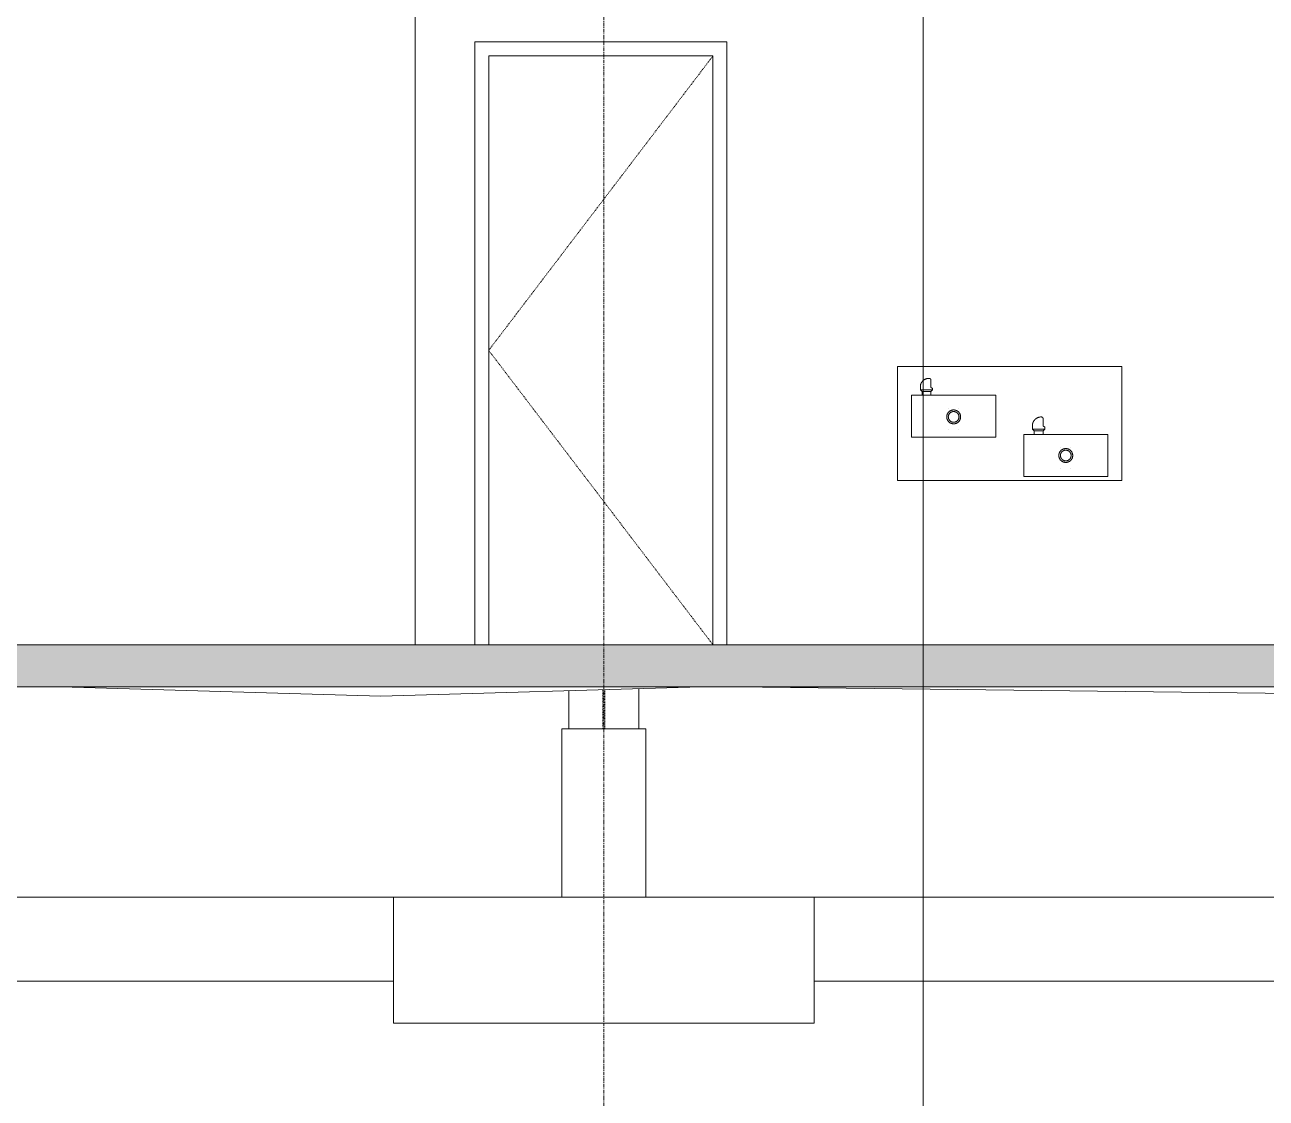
# Model space of a CAD drawing. Header units: inches. Extents: x 21386 to 98862, y -290 to 853.
# Drawn here: x 33176.2 to 33353.4, y -64.7 to 88.4 of the extents above; entities that cross this region are included whole.
import ezdxf

# ---------------------------------------------------------------- set-up
doc = ezdxf.new("R2010")
doc.units = ezdxf.units.IN
doc.header["$MEASUREMENT"] = 0
for name, pattern in [('Dash 1_16_', [0.12499999999999999, 0.06249999999999999, -0.06249999999999999]), ('Grid Line 1_2_', [0.8749999999999999, 0.4999999999999999, -0.125, 0.125, -0.125]), ('Hidden 1_8_', [0.1875, 0.125, -0.06249999999999999])]:
    doc.linetypes.add(name, pattern=pattern)
for name, color, linetype, lineweight in [('A-DOOR', 31, 'Continuous', 13), ('A-DOOR-FRAM', 31, 'Continuous', 9), ('A-FLOR', 192, 'Continuous', 13), ('A-FLOR-LEVL', 51, 'Continuous', 9), ('A-FLOR-PATT', 8, 'Continuous', 25), ('G-ANNO-SYMB', 111, 'Continuous', 9), ('I-WALL', 2, 'Continuous', 13), ('P-SANR-FIXT', 6, 'Continuous', 13), ('S-COLS', 52, 'Continuous', 13), ('S-FNDN', 32, 'Continuous', 13), ('S-GRID', 1, 'Continuous', 9)]:
    doc.layers.add(name, color=color, linetype=linetype, lineweight=lineweight)

# ---------------------------------------------------------------- blocks, each defined once
blk = doc.blocks.new('Drinking_Fountain-Haws_Corporation-Wall_Mounted_1119 - 1119-409795-Building Section - North_South looking East _ Fitness Center')
at = {"layer": 'P-SANR-FIXT', "color": 8, "lineweight": 9}
for p, q in [((22616.96697946672, 39.68753689481328), (22584.96697946672, 39.68753689481328)), ((22584.96697946672, 39.68753689481328), (22584.96697946672, 23.43753689481394)), ((22616.96697946672, 23.43753689481394), (22616.96697946672, 39.68753689481328)), ((22589.71697946672, 36.75793693775095), (22589.71697946672, 37.7579369377508)), ((22586.96697946672, 35.62617298817066), (22586.96697946672, 29.62617298817066)), ((22586.96697946672, 35.62617298817052), (22589.57137507111, 35.62617298817053)), ((22588.09846258453, 35.62617298817066), (22588.10368432663, 35.62188134886595)), ((22588.21697946672, 36.97804294692231), (22588.21697946672, 36.37395144957998)), ((22588.21697946672, 36.37395144957998), (22588.46697946672, 36.12395144958089)), ((22589.96697946672, 36.3739514495801), (22588.21697946672, 36.3739514495801)), ((22588.46697946672, 36.12395144958089), (22588.46697946672, 35.62617298817066)), ((22588.46697946672, 36.12395144958008), (22588.53731428609, 36.12395144958008)), ((22589.71697946672, 36.12395144958008), (22588.46697946672, 36.12395144958008)), ((22589.53392120496, 36.12395144958008), (22589.71697946672, 36.12395144958008)), ((22589.57137507112, 35.62617298817052), (22596.36258386232, 35.62617298817052)), ((22589.71697946672, 36.12395144958089), (22589.96697946672, 36.37395144957998)), ((22589.71697946672, 35.62617298817066), (22589.71697946672, 36.12395144958089)), ((22589.7998693368, 36.3739514495801), (22589.96697946672, 36.3739514495801)), ((22589.96697946672, 36.37395144957998), (22589.96697946672, 36.55522887517203)), ((22596.36258386232, 35.62617298817053), (22598.96697946672, 35.62617298817052)), ((22598.96697946672, 29.62617298817066), (22598.96697946672, 35.62617298817066)), ((22605.72166676022, 32.24895144958005), (22605.72166676022, 31.24895144957992)), ((22605.72166676022, 31.24895144957993), (22605.72166676022, 32.24895144958006)), ((22605.73920875562, 32.11916240944215), (22605.73920875562, 32.11916240944215)), ((22604.22166676022, 31.46905745875154), (22604.22166676022, 30.74895144958067)), ((22604.22166676022, 30.74895144958067), (22604.47166676021, 30.49895144958021)), ((22605.97166676022, 30.74895144958017), (22604.22166676022, 30.74895144958017)), ((22604.47166676021, 30.49895144958021), (22604.47166676021, 29.99999999999989)), ((22604.47166676022, 30.49895144958015), (22604.54200157959, 30.49895144958015)), ((22605.72166676022, 30.49895144958014), (22604.47166676022, 30.49895144958014)), ((22605.53860849846, 30.49895144958015), (22605.72166676022, 30.49895144958015)), ((22605.72166676022, 30.49895144958021), (22605.97166676021, 30.74895144958067)), ((22605.72166676022, 29.99999999999989), (22605.72166676022, 30.49895144958021)), ((22605.80455663029, 30.74895144958017), (22605.97166676022, 30.74895144958017)), ((22605.97166676021, 30.74895144958067), (22605.97166676021, 31.04624338700126)), ((22589.57137507111, 29.62617298817053), (22586.96697946672, 29.62617298817052)), ((22596.36258386232, 29.62617298817053), (22589.57137507112, 29.62617298817053)), ((22598.96697946672, 29.62617298817052), (22596.36258386232, 29.62617298817053)), ((22602.96697946672, 29.99999999999989), (22602.96697946672, 24.00000000000058)), ((22602.96697946672, 29.99999999999998), (22605.57137507111, 29.99999999999997)), ((22605.57137507111, 29.99999999999997), (22612.36258386233, 29.99999999999995)), ((22612.36258386232, 29.99999999999995), (22614.96697946672, 29.99999999999994)), ((22614.96697946671, 24.00000000000058), (22614.96697946671, 29.99999999999989)), ((22584.96697946672, 23.43753689481394), (22616.96697946672, 23.43753689481394)), ((22605.57137507111, 23.99999999999986), (22602.96697946672, 23.99999999999987)), ((22612.36258386233, 23.99999999999984), (22605.57137507111, 23.99999999999986)), ((22614.96697946672, 23.99999999999983), (22612.36258386232, 23.99999999999984))]:
    blk.add_line(p, q, dxfattribs=at)
at = {"layer": 'P-SANR-FIXT', "color": 8, "lineweight": 9, "flags": 128}
for points in [[(22592.28169890615, 33.74999999999989), (22592.28169890614, 33.74920010666109), (22592.28169890615, 33.74680170630234)], [(22593.65669890614, 33.74588084453752), (22593.65669890614, 33.74871014397571), (22593.65669890614, 33.74994172023015)], [(22592.96919890614, 33.49898478685657), (22592.92960949335, 33.49819289301161), (22592.89008341516, 33.49581847833918), (22592.85068390488, 33.49186534139529), (22592.81147399333, 33.48633980635589), (22592.77251640799, 33.479250712899), (22592.73387347269, 33.47060940206087), (22592.69560700788, 33.4604296980964), (22592.65777823175, 33.44872788635997), (22592.62044766226, 33.43552268725387), (22592.58367502036, 33.42083522628048), (22592.54751913445, 33.40468900024315), (22592.51203784621, 33.38710983965996), (22592.47728791815, 33.36812586743748), (22592.44332494273, 33.34776745388206), (22592.41020325348, 33.32606716811177), (22592.37797583802, 33.30305972595455), (22592.34669425335, 33.27878193441132), (22592.31640854333, 33.2532726327678), (22592.28716715864, 33.2265726304662), (22592.25901687925, 33.19872464181402), (22592.2320027396, 33.16977321765251), (22592.20616795656, 33.13976467408396), (22592.18155386028, 33.10874701837759), (22592.15819982804, 33.07676987216485), (22592.13614322132, 33.04388439205821), (22592.11541932599, 33.01014318781166), (22592.09606129586, 32.97560023815311), (22592.07810009964, 32.94031080443472), (22592.06156447143, 32.90433134222042), (22592.04648086469, 32.86771941097584), (22592.03287340998, 32.83053358198129), (22592.02076387633, 32.79283334462946), (22592.0101716364, 32.75467901125729), (22592.00111363552, 32.71613162066127), (22591.99360436456, 32.6772528404423), (22591.98765583676, 32.63810486835394), (22591.98327756848, 32.59875033280139), (22591.98047656402, 32.55925219264612), (22591.97925730439, 32.51967363648726), (22591.97962174015, 32.48007798157131), (22591.98156928827, 32.44052857249847), (22591.9850968331, 32.4010886798875), (22591.99019873132, 32.36182139915366), (22591.99686682098, 32.32278954956781), (22592.00509043455, 32.28405557376562), (22592.01485641601, 32.24568143784212), (22592.02614914187, 32.20772853223196), (22592.03895054618, 32.17025757348609), (22592.05324014943, 32.13332850714585), (22592.06899509129, 32.09700041183954), (22592.08619016723, 32.06133140476971), (22592.10479786877, 32.02637854873809), (22592.12478842759, 31.99219776086), (22592.14612986303, 31.95884372310287), (22592.16878803337, 31.92636979481234), (22592.19272669036, 31.8948279273476), (22592.21790753726, 31.86426858096559), (22592.24429029008, 31.83474064410292), (22592.27183274204, 31.8062913551604), (22592.30049083111, 31.77896622693027), (22592.33021871045, 31.75280897378855), (22592.36096882179, 31.72786144176133), (22592.39269197151, 31.70416354157727), (22592.42533740935, 31.68175318482111), (22592.45885290957, 31.66066622328425), (22592.49318485451, 31.64093639160581), (22592.52827832039, 31.62259525330808), (22592.56407716516, 31.60567215029904), (22592.60052411828, 31.59019415593492), (22592.63756087242, 31.57618603170284), (22592.67512817667, 31.56367018761615), (22592.71316593135, 31.55266664635258), (22592.75161328418, 31.54319301123281), (22592.79040872758, 31.53526443805084), (22592.82949019713, 31.52889361083283), (22592.86879517082, 31.52409072154399), (22592.90826076906, 31.5208634537811), (22592.94782385532, 31.51921697048613), (22592.96919890614, 31.51898618948542)], [(22592.96919890614, 33.27148494801657), (22592.93870706043, 33.27087502977782), (22592.90826399516, 33.26904625080022), (22592.87791841275, 33.26600153673974), (22592.84771885966, 33.2617457584903), (22592.81771364872, 33.2562857243878), (22592.78795078189, 33.2496301693235), (22592.75847787339, 33.24178974076529), (22592.72934207359, 33.23277698172513), (22592.70058999355, 33.22260631069719), (22592.67226763048, 33.21129399858376), (22592.64442029411, 33.19885814267094), (22592.61709253423, 33.18531863767601), (22592.59032806943, 33.17069714391904), (22592.56416971715, 33.15501705267037), (22592.53865932518, 33.13830344873157), (22592.51383770468, 33.12058307030282), (22592.48974456497, 33.10188426620983), (22592.46641844993, 33.08223695055029), (22592.44389667637, 33.06167255483832), (22592.42221527432, 33.04022397771917), (22592.40140892939, 33.01792553234225), (22592.3815109273, 32.99481289146264), (22592.36255310061, 32.97092303037551), (22592.3445657778, 32.94629416776196), (22592.32757773475, 32.92096570454908), (22592.3116161487, 32.89497816087385), (22592.29670655479, 32.86837311126317), (22592.28287280518, 32.84119311812163), (22592.27013703092, 32.81348166363808), (22592.25851960654, 32.78528308023045), (22592.24803911743, 32.75664247961539), (22592.23871233015, 32.7276056806453), (22592.23055416556, 32.69821913600288), (22592.22357767498, 32.66852985789217), (22592.21779401932, 32.63858534282384), (22592.21321245119, 32.60843349563505), (22592.20984030011, 32.57812255284842), (22592.20768296082, 32.54770100550707), (22592.20674388459, 32.51721752159632), (22592.20702457375, 32.48672086818841), (22592.20852457925, 32.45625983342291), (22592.21124150141, 32.42588314845774), (22592.21517099372, 32.39563940950814), (22592.22030676984, 32.36557700010611), (22592.22664061363, 32.33574401369186), (22592.23416239228, 32.30618817668017), (22592.24286007255, 32.27695677210648), (22592.25271974001, 32.24809656398237), (22592.2637256213, 32.21965372248258), (22592.27586010935, 32.19167375008704), (22592.28910379157, 32.16420140878348), (22592.3034354809, 32.13728064845635), (22592.31883224968, 32.11095453657993), (22592.33526946638, 32.08526518931797), (22592.35272083494, 32.06025370414444), (22592.37115843692, 32.03596009410206), (22592.39055277607, 32.01242322378256), (22592.41087282559, 31.98968074715948), (22592.43208607773, 31.96776904734259), (22592.45415859583, 31.94672317837729), (22592.47705506855, 31.92657680916466), (22592.50073886642, 31.90736216959784), (22592.52517210043, 31.8891099990018), (22592.55031568261, 31.8718494969545), (22592.57612938858, 31.85560827657935), (22592.60257192193, 31.84041232036214), (22592.62960098025, 31.82628593859216), (22592.65717332281, 31.81325173046697), (22592.68524483974, 31.80133054793863), (22592.71377062259, 31.79054146235661), (22592.74270503622, 31.78090173395584), (22592.77200179172, 31.77242678424512), (22592.80161402054, 31.76513017133687), (22592.83149434943, 31.75902356825498), (22592.86159497622, 31.75411674426176), (22592.89186774636, 31.75041754922848), (22592.92226422985, 31.74793190107824), (22592.95273579882, 31.74666377631809), (22592.96919890614, 31.74648602832475)], [(22592.96919890614, 31.51898618948542), (22593.00878831894, 31.51977808333039), (22593.04831439713, 31.5221524980035), (22593.0877139074, 31.52610563494739), (22593.12692381896, 31.53163116998611), (22593.1658814043, 31.53872026344369), (22593.2045243396, 31.54736157428113), (22593.24279080441, 31.5575412782456), (22593.28061958054, 31.56924308998203), (22593.31795015003, 31.58244828908813), (22593.35472279193, 31.5971357500622), (22593.39087867784, 31.61328197609885), (22593.42635996608, 31.63086113668204), (22593.46110989414, 31.64984510890452), (22593.49507286955, 31.67020352245994), (22593.52819455881, 31.69190380823023), (22593.56042197427, 31.71491125038745), (22593.59170355894, 31.73918904193136), (22593.62198926896, 31.76469834357352), (22593.65123065365, 31.7913983458758), (22593.67938093304, 31.81924633452798), (22593.70639507268, 31.84819775868949), (22593.73222985572, 31.87820630225804), (22593.75684395201, 31.90922395796441), (22593.78019798425, 31.94120110417715), (22593.80225459097, 31.97408658428311), (22593.8229784863, 32.00782778853034), (22593.84233651643, 32.0423707381882), (22593.86029771264, 32.07766017190728), (22593.87683334086, 32.11363963412158), (22593.8919169476, 32.15025156536615), (22593.90552440231, 32.18743739436139), (22593.91763393596, 32.22513763171322), (22593.92822617589, 32.26329196508403), (22593.93728417677, 32.30183935568073), (22593.94479344772, 32.34071813590038), (22593.95074197553, 32.37986610798874), (22593.95512024381, 32.4192206435406), (22593.95792124827, 32.45871878369588), (22593.9591405079, 32.49829733985474), (22593.95877607214, 32.53789299477138), (22593.95682852401, 32.57744240384421), (22593.95330097918, 32.61688229645382), (22593.94819908097, 32.65614957718902), (22593.94153099131, 32.69518142677351), (22593.93330737774, 32.73391540257706), (22593.92354139628, 32.7722895384992), (22593.91224867042, 32.81024244411004), (22593.8994472661, 32.84771340285591), (22593.88515766286, 32.88464246919614), (22593.869402721, 32.92097056450314), (22593.85220764506, 32.95663957157297), (22593.83359994351, 32.99159242760391), (22593.8136093847, 33.025773215482), (22593.79226794925, 33.05912725323913), (22593.76960977892, 33.09160118152898), (22593.74567112192, 33.12314304899508), (22593.72049027503, 33.15370239537641), (22593.69410752221, 33.1832303322384), (22593.66656507025, 33.2116796211816), (22593.63790698118, 33.23900474941173), (22593.60817910184, 33.26516200255276), (22593.5774289905, 33.29010953458067), (22593.54570584078, 33.31380743476473), (22593.51306040294, 33.33621779152021), (22593.47954490272, 33.35730475305775), (22593.44521295778, 33.37703458473619), (22593.41011949189, 33.39537572303391), (22593.37432064713, 33.41229882604228), (22593.33787369401, 33.42777682040708), (22593.30083693987, 33.44178494463848), (22593.26326963562, 33.45430078872585), (22593.22523188094, 33.46530432998942), (22593.18678452811, 33.47477796510987), (22593.1479890847, 33.48270653829184), (22593.10890761515, 33.48907736550917), (22593.06960264147, 33.49388025479869), (22593.03013704323, 33.49710752256022), (22592.99057395697, 33.49875400585518), (22592.96919890614, 33.49898478685657)], [(22593.73165274107, 32.50088238140746), (22593.73137323854, 32.53125010815359), (22593.72987323304, 32.56171114291909), (22593.72715631088, 32.59208782788426), (22593.72322681857, 32.62233156683386), (22593.71809104245, 32.65239397623657), (22593.71175719866, 32.68222696265082), (22593.70423542001, 32.71178279966114), (22593.69553773974, 32.74101420423484), (22593.68567807227, 32.76987441236032), (22593.67467219099, 32.79831725385942), (22593.66253770294, 32.82629722625428), (22593.64929402072, 32.85376956755852), (22593.63496233139, 32.88069032788565), (22593.61956556261, 32.90701643976139), (22593.60312834591, 32.93270578702334), (22593.58567697735, 32.95771727219688), (22593.56723937537, 32.98201088223994), (22593.54784503622, 33.00554775255876), (22593.5275249867, 33.02829022918252), (22593.50631173456, 33.05020192900009), (22593.48423921646, 33.07124779796539), (22593.46134274374, 33.09139416717733), (22593.43765894587, 33.11060880674416), (22593.41322571186, 33.1288609773402), (22593.38808212968, 33.14612147938681), (22593.36226842371, 33.16236269976333), (22593.33582589035, 33.17755865597986), (22593.30879683204, 33.19168503774984), (22593.28122448948, 33.20471924587503), (22593.25315297255, 33.21664042840337), (22593.22462718969, 33.22742951398607), (22593.19569277607, 33.23706924238684), (22593.16639602057, 33.24554419209688), (22593.13678379175, 33.25284080500513), (22593.10690346286, 33.25894740808702), (22593.07680283606, 33.26385423208092), (22593.04653006593, 33.2675534271142), (22593.01613358243, 33.27003907526376), (22592.98566201347, 33.27130720002391), (22592.96919890614, 33.27148494801657)], [(22592.96919890614, 31.74648602832475), (22592.99969075186, 31.74709594656418), (22593.03013381713, 31.74892472554178), (22593.06047939954, 31.75196943960157), (22593.09067895263, 31.7562252178517), (22593.12068416356, 31.7616852519542), (22593.1504470304, 31.7683408070185), (22593.1799199389, 31.77618123557671), (22593.2090557387, 31.78519399461619), (22593.23780781874, 31.79536466564549), (22593.26613018181, 31.80667697775892), (22593.29397751818, 31.81911283367106), (22593.32130527806, 31.83265233866531), (22593.34806974286, 31.84727383242228), (22593.37422809514, 31.86295392367163), (22593.39973848711, 31.87966752761111), (22593.42456010761, 31.89738790603918), (22593.44865324731, 31.91608671013285), (22593.47197936235, 31.93573402579239), (22593.49450113592, 31.95629842150436), (22593.51618253797, 31.97774699862214), (22593.5369888829, 32.00004544399975), (22593.55688688499, 32.02315808487936), (22593.57584471168, 32.04704794596649), (22593.59383203448, 32.07167680858004), (22593.61082007753, 32.09700527179292), (22593.62678166358, 32.12299281546746), (22593.6416912575, 32.14959786507814), (22593.65552500711, 32.17677785822037), (22593.66826078137, 32.20448931270324), (22593.67987820575, 32.23268789611155), (22593.69035869485, 32.26132849672661), (22593.69968548214, 32.29036529569738), (22593.70784364673, 32.31975184033912), (22593.7148201373, 32.34944111844982), (22593.72060379297, 32.37938563351816), (22593.7251853611, 32.40953748070695), (22593.72855751218, 32.43984842349358), (22593.73071485147, 32.47026997083561), (22593.7316539277, 32.50075345474568)], [(22592.28169890615, 30.72729165180852), (22592.28169890615, 30.72286915546272), (22592.28169890614, 30.72003985602453), (22592.28169890615, 30.71880827977009)], [(22592.28169890615, 30.71875000000035), (22592.28169890614, 30.71957529020563), (22592.28169890615, 30.72204984053258), (22592.28169890615, 30.72616969222975)], [(22593.65669890614, 30.71875000000035), (22593.65669890614, 30.71954989333984), (22593.65669890614, 30.7219482936979), (22593.65669890614, 30.72594136414649)], [(22593.65669890614, 30.72299993994933), (22593.65669890614, 30.72008080936087), (22593.65669890614, 30.7188101301714)], [(22608.96697946672, 27.98999929868581), (22608.92739005392, 27.98920740484085), (22608.88786397573, 27.98683299016842), (22608.84846446546, 27.98287985322452), (22608.8092545539, 27.97735431818513), (22608.77029696856, 27.97026522472755), (22608.73165403326, 27.9616239138901), (22608.69338756845, 27.95144420992563), (22608.65555879232, 27.9397423981892), (22608.61822822283, 27.92653719908311), (22608.58145558094, 27.91184973810972), (22608.54529969502, 27.89570351207238), (22608.50981840679, 27.8781243514892), (22608.47506847872, 27.85914037926671), (22608.44110550331, 27.8387819657113), (22608.40798381405, 27.817081679941), (22608.37575639859, 27.79407423778378), (22608.34447481392, 27.76979644624056), (22608.3141891039, 27.74428714459771), (22608.28494771921, 27.71758714229544), (22608.25679743982, 27.68973915364325), (22608.22978330018, 27.66078772948175), (22608.20394851714, 27.63077918591387), (22608.17933442085, 27.59976153020683), (22608.15598038861, 27.56778438399409), (22608.13392378189, 27.53489890388744), (22608.11319988656, 27.50115769964089), (22608.09384185643, 27.46661474998303), (22608.07588066022, 27.43132531626396), (22608.059345032, 27.39534585404966), (22608.04426142526, 27.35873392280508), (22608.03065397056, 27.32154809381053), (22608.0185444369, 27.2838478564587), (22608.00795219697, 27.2456935230872), (22607.9988941961, 27.2071461324905), (22607.99138492514, 27.16826735227085), (22607.98543639733, 27.12911938018249), (22607.98105812905, 27.08976484463063), (22607.97825712459, 27.05026670447536), (22607.97703786496, 27.01068814831718), (22607.97740230072, 26.97109249339986), (22607.97934984885, 26.93154308432771), (22607.98287739368, 26.89210319171674), (22607.9879792919, 26.8528359109829), (22607.99464738155, 26.81380406139773), (22608.00287099512, 26.77507008559417), (22608.01263697658, 26.73669594967203), (22608.02392970245, 26.6987430440612), (22608.03673110676, 26.66127208531532), (22608.05102071001, 26.62434301897509), (22608.06677565186, 26.58801492366877), (22608.0839707278, 26.55234591659895), (22608.10257842935, 26.51739306056732), (22608.12256898816, 26.48321227268924), (22608.14391042361, 26.44985823493278), (22608.16656859395, 26.41738430664225), (22608.19050725094, 26.38584243917683), (22608.21568809783, 26.35528309279551), (22608.24207085065, 26.32575515593283), (22608.26961330262, 26.29730586698964), (22608.29827139168, 26.26998073875951), (22608.32799927102, 26.24382348561847), (22608.35874938236, 26.21887595359056), (22608.39047253209, 26.19517805340718), (22608.42311796993, 26.17276769665103), (22608.45663347014, 26.15168073511348), (22608.49096541509, 26.13195090343505), (22608.52605888097, 26.113609765138), (22608.56185772573, 26.09668666212895), (22608.59830467886, 26.08120866776415), (22608.635341433, 26.06720054353276), (22608.67290873724, 26.05468469944538), (22608.71094649193, 26.04368115818182), (22608.74939384476, 26.03420752306204), (22608.78818928816, 26.02627894988007), (22608.82727075771, 26.01990812266275), (22608.86657573139, 26.01510523337323), (22608.90604132963, 26.01187796561101), (22608.94560441589, 26.01023148231605), (22608.96697946672, 26.01000070131466)], [(22608.96697946672, 27.76249945984581), (22608.936487621, 27.76188954160705), (22608.90604455573, 27.76006076262946), (22608.87569897332, 27.75701604856898), (22608.84549942023, 27.75276027031885), (22608.8154942093, 27.74730023621704), (22608.78573134246, 27.74064468115274), (22608.75625843396, 27.73280425259453), (22608.72712263416, 27.72379149355505), (22608.69837055413, 27.71362082252575), (22608.67004819105, 27.702308510413), (22608.64220085468, 27.68987265450017), (22608.6148730948, 27.67633314950525), (22608.58810863, 27.66171165574827), (22608.56195027773, 27.6460315644996), (22608.53643988575, 27.62931796056012), (22608.51161826526, 27.61159758213206), (22608.48752512555, 27.59289877803906), (22608.46419901051, 27.57325146237952), (22608.44167723695, 27.55268706666687), (22608.41999583489, 27.53123848954841), (22608.39918948996, 27.50894004417149), (22608.37929148788, 27.48582740329187), (22608.36033366119, 27.46193754220474), (22608.34234633838, 27.43730867959119), (22608.32535829533, 27.41198021637764), (22608.30939670928, 27.38599267270377), (22608.29448711536, 27.35938762309309), (22608.28065336575, 27.33220762995087), (22608.2679175915, 27.30449617546731), (22608.25630016711, 27.27629759205968), (22608.24581967801, 27.24765699144462), (22608.23649289072, 27.21862019247386), (22608.22833472614, 27.18923364783212), (22608.22135823556, 27.15954436972141), (22608.2155745799, 27.12959985465307), (22608.21099301176, 27.09944800746428), (22608.20762086069, 27.06913706467765), (22608.2054635214, 27.03871551733631), (22608.20452444517, 27.00823203342555), (22608.20480513432, 26.97773538001832), (22608.20630513983, 26.94727434525283), (22608.20902206198, 26.91689766028697), (22608.21295155429, 26.88665392133738), (22608.21808733042, 26.85659151193534), (22608.2244211742, 26.82675852552109), (22608.23194295285, 26.79720268851009), (22608.24064063312, 26.7679712839364), (22608.25050030059, 26.73911107581092), (22608.26150618187, 26.71066823431182), (22608.27364066992, 26.68268826191696), (22608.28688435215, 26.65521592061271), (22608.30121604147, 26.62829516028626), (22608.31661281025, 26.60196904840985), (22608.33305002695, 26.57627970114789), (22608.35050139552, 26.55126821597435), (22608.36893899749, 26.52697460593129), (22608.38833333664, 26.50343773561247), (22608.40865338616, 26.48069525898871), (22608.42986663831, 26.45878355917183), (22608.4519391564, 26.43773769020653), (22608.47483562912, 26.41759132099458), (22608.498519427, 26.39837668142776), (22608.52295266101, 26.38012451083171), (22608.54809624318, 26.36286400878442), (22608.57390994915, 26.34662278840859), (22608.60035248251, 26.33142683219138), (22608.62738154083, 26.31730045042207), (22608.65495388338, 26.30426624229688), (22608.68302540031, 26.29234505976786), (22608.71155118317, 26.28155597418652), (22608.74048559679, 26.27191624578507), (22608.76978235229, 26.26344129607435), (22608.79939458111, 26.25614468316611), (22608.82927491, 26.2500380800849), (22608.8593755368, 26.24513125609167), (22608.88964830693, 26.2414320610584), (22608.92004479043, 26.23894641290816), (22608.95051635939, 26.23767828814733), (22608.96697946672, 26.23750054015466)], [(22608.28169890614, 28.12500000000058), (22608.28169890614, 28.12420010666109), (22608.28169890614, 28.12180170630302)], [(22608.96697946672, 26.01000070131466), (22609.00656887952, 26.0107925951603), (22609.0460949577, 26.01316700983205), (22609.08549446798, 26.01712014677594), (22609.12470437953, 26.02264568181534), (22609.16366196487, 26.02973477527292), (22609.20230490018, 26.03837608611105), (22609.24057136499, 26.04855579007484), (22609.27840014112, 26.06025760181127), (22609.3157307106, 26.07346280091736), (22609.3525033525, 26.08815026189075), (22609.38865923842, 26.10429648792809), (22609.42414052665, 26.12187564851127), (22609.45889045471, 26.14085962073376), (22609.49285343013, 26.16121803428985), (22609.52597511939, 26.18291832005946), (22609.55820253484, 26.20592576221669), (22609.58948411951, 26.23020355375991), (22609.61976982953, 26.25571285540344), (22609.64901121423, 26.28241285770503), (22609.67716149362, 26.31026084635722), (22609.70417563326, 26.33921227051872), (22609.7300104163, 26.36922081408728), (22609.75462451259, 26.40023846979364), (22609.77797854483, 26.43221561600638), (22609.80003515154, 26.46510109611302), (22609.82075904687, 26.49884230035958), (22609.840117077, 26.53338525001812), (22609.85807827322, 26.56867468373651), (22609.87461390143, 26.60465414595081), (22609.88969750817, 26.64126607719539), (22609.90330496288, 26.67845190619062), (22609.91541449653, 26.71615214354245), (22609.92600673646, 26.75430647691395), (22609.93506473734, 26.79285386750997), (22609.9425740083, 26.83173264772962), (22609.9485225361, 26.87088061981797), (22609.95290080439, 26.91023515536984), (22609.95570180884, 26.94973329552511), (22609.95692106847, 26.98931185168465), (22609.95655663271, 27.02890750660061), (22609.95460908459, 27.06845691567344), (22609.95108153976, 27.10789680828373), (22609.94597964154, 27.14716408901757), (22609.93931155189, 27.18619593860343), (22609.93108793832, 27.2249299144063), (22609.92132195685, 27.26330405032912), (22609.91002923099, 27.30125695593927), (22609.89722782668, 27.33872791468514), (22609.88293822344, 27.37565698102538), (22609.86718328157, 27.41198507633238), (22609.84998820564, 27.44765408340152), (22609.83138050409, 27.48260693943315), (22609.81138994528, 27.51678772731123), (22609.79004850983, 27.55014176506905), (22609.76739033949, 27.5826156933589), (22609.7434516825, 27.61415756082432), (22609.7182708356, 27.64471690720564), (22609.69188808278, 27.67424484406832), (22609.66434563082, 27.70269413301083), (22609.63568754175, 27.73001926124096), (22609.60595966241, 27.75617651438268), (22609.57520955108, 27.78112404640991), (22609.54348640135, 27.80482194659397), (22609.51084096351, 27.82723230335012), (22609.47732546329, 27.84831926488699), (22609.44299351835, 27.86804909656542), (22609.40790005247, 27.88639023486383), (22609.3721012077, 27.9033133378722), (22609.33565425458, 27.91879133223632), (22609.29861750044, 27.93279945646839), (22609.26105019619, 27.94531530055509), (22609.22301244151, 27.95631884181933), (22609.18456508869, 27.96579247693911), (22609.14576964528, 27.97372105012108), (22609.10668817573, 27.9800918773384), (22609.06738320205, 27.98489476662792), (22609.02791760381, 27.98812203439014), (22608.98835451755, 27.9897685176851), (22608.96697946672, 27.98999929868581)], [(22608.96697946672, 26.23750054015466), (22608.99747131244, 26.2381104583941), (22609.0279143777, 26.23993923737101), (22609.05825996011, 26.24298395143149), (22609.0884595132, 26.24723972968162), (22609.11846472414, 26.25269976378343), (22609.14822759097, 26.25935531884841), (22609.17770049947, 26.26719574740662), (22609.20683629927, 26.2762085064461), (22609.23558837931, 26.28637917747472), (22609.26391074238, 26.29769148958815), (22609.29175807876, 26.3101273455003), (22609.31908583864, 26.32366685049522), (22609.34585030343, 26.3382883442522), (22609.37200865571, 26.35396843550155), (22609.39751904769, 26.37068203944035), (22609.42234066818, 26.3884024178691), (22609.44643380789, 26.40710122196209), (22609.46975992293, 26.42674853762163), (22609.49228169649, 26.4473129333336), (22609.51396309855, 26.46876151045206), (22609.53476944347, 26.49105995582898), (22609.55466744556, 26.51417259670928), (22609.57362527225, 26.53806245779641), (22609.59161259506, 26.56269132040928), (22609.60860063811, 26.58801978362283), (22609.62456222416, 26.61400732729738), (22609.63947181807, 26.64061237690806), (22609.65330556768, 26.66779237005029), (22609.66604134194, 26.69550382453316), (22609.67765876632, 26.72370240794078), (22609.68813925543, 26.75234300855585), (22609.69746604271, 26.78137980752661), (22609.7056242073, 26.81076635216835), (22609.71260069788, 26.84045563027906), (22609.71838435354, 26.8704001453474), (22609.72296592168, 26.90055199253687), (22609.72633807275, 26.93086293532281), (22609.72849541204, 26.96128448266484), (22609.72943448827, 26.99176796657492), (22609.72915379911, 27.02226461998283), (22609.72765379361, 27.05272565474832), (22609.72493687146, 27.0831023397135), (22609.72100737915, 27.11334607866309), (22609.71587160302, 27.14340848806581), (22609.70953775924, 27.17324147448006), (22609.70201598058, 27.20279731149106), (22609.69331830031, 27.23202871606475), (22609.68345863285, 27.26088892418955), (22609.67245275156, 27.28933176568865), (22609.66031826351, 27.31731173808419), (22609.64707458129, 27.34478407938776), (22609.63274289196, 27.37170483971489), (22609.61734612318, 27.39803095159062), (22609.60090890649, 27.42372029885326), (22609.58345753792, 27.44873178402612), (22609.56501993594, 27.47302539406918), (22609.54562559679, 27.496562264388), (22609.52530554727, 27.51930474101176), (22609.50409229513, 27.54121644082932), (22609.48201977704, 27.56226230979463), (22609.45912330431, 27.58240867900725), (22609.43543950644, 27.6016233185734), (22609.41100627243, 27.61987548916944), (22609.38586269026, 27.63713599121605), (22609.36004898428, 27.65337721159188), (22609.33360645093, 27.66857316780909), (22609.30657739261, 27.68269954957908), (22609.27900505006, 27.69573375770495), (22609.25093353313, 27.70765494023261), (22609.22240775027, 27.71844402581531), (22609.19347333664, 27.72808375421608), (22609.16417658114, 27.73655870392611), (22609.13456435232, 27.74385531683436), (22609.10468402344, 27.74996191991625), (22609.07458339664, 27.75486874390948), (22609.0443106265, 27.75856793894344), (22609.01391414301, 27.761053587093), (22608.98344257404, 27.76232171185314), (22608.96697946672, 27.76249945984581)], [(22609.65669890614, 28.12088084453752), (22609.65669890614, 28.12371014397571), (22609.65669890614, 28.12494172023015)], [(22608.28169890614, 25.1022916518092), (22608.28169890614, 25.09786915546272), (22608.28169890614, 25.09503985602522), (22608.28169890614, 25.09380827977078)], [(22608.28169890614, 25.09375000000035), (22608.28169890614, 25.09457529020563), (22608.28169890614, 25.09704984053327), (22608.28169890614, 25.10116969222907)], [(22609.65669890614, 25.09375000000035), (22609.65669890614, 25.09454989333984), (22609.65669890614, 25.0969482936979), (22609.65669890614, 25.10094136414649)], [(22609.65669890614, 25.09799993995001), (22609.65669890614, 25.09508080936087), (22609.65669890614, 25.0938101301714)]]:
    blk.add_lwpolyline(points, dxfattribs=at)
at = {"layer": 'P-SANR-FIXT', "color": 8, "lineweight": 9}
for points, knots in [([(22589.46508434556, 38.00781251834258), (22589.39407283971, 38.00938853965583), (22589.28268236934, 38.0013622077268), (22589.13080869618, 37.96862297329443), (22589.01879963611, 37.93419692235501), (22588.92994112258, 37.89687440509002), (22588.8617714885, 37.86242351566733), (22588.81247206037, 37.83514470144506), (22588.76517000695, 37.80605920227643), (22588.71987575511, 37.77487053244636), (22588.67659450592, 37.74218757872328), (22588.63180876808, 37.7058167479645), (22588.58637134645, 37.66510933947621), (22588.54105704106, 37.61936933784807), (22588.49877626779, 37.57252870298423), (22588.4595222512, 37.52488549217413), (22588.42358000021, 37.4757342921915), (22588.39051784539, 37.42591518119456), (22588.36018172015, 37.37590127645215), (22588.33305140912, 37.32474956895345), (22588.31266415954, 37.28207220024944), (22588.29948077032, 37.25248396293311), (22588.29225063732, 37.2357121799553), (22588.28191220146, 37.20995249056308), (22588.26798986901, 37.17004747070278), (22588.25449745265, 37.12723697826566), (22588.2459327512, 37.10010262104922), (22588.24130317543, 37.08572046880189), (22588.23687459723, 37.07209070133386), (22588.23184524713, 37.05578436969535), (22588.2215244224, 37.01935331359513), (22588.21697946672, 36.9944520848275), (22588.21697946672, 36.97804294692225)], [0, 0, 0, 0, 0.1111111111111111, 0.1666666666666667, 0.2222222222222222, 0.2777777777777778, 0.3055555555555556, 0.3333333333333333, 0.361111111111111, 0.3888888888888888, 0.4166666666666666, 0.4444444444444444, 0.4791666666666666, 0.5138888888888888, 0.548611111111111, 0.5833333333333333, 0.6180555555555555, 0.6527777777777777, 0.6875, 0.7222222222222222, 0.7569444444444444, 0.7743055555555556, 0.7829861111111112, 0.7916666666666667, 0.826388888888889, 0.8611111111111112, 0.8784722222222223, 0.8871527777777779, 0.8958333333333334, 0.9131944444444444, 0.9305555555555556, 1, 1, 1, 1]), ([(22589.71697946672, 37.7579369377508), (22589.71745935129, 37.76891506895713), (22589.71725368524, 37.78501438518956), (22589.71509948335, 37.80576333617036), (22589.71258330869, 37.82092873309134), (22589.70896401352, 37.83584947096467), (22589.70426349602, 37.85049468524166), (22589.69871491881, 37.86465689344931), (22589.69260960056, 37.87812118962346), (22589.68582187454, 37.89087897968901), (22589.67816451719, 37.90307799752611), (22589.66987467527, 37.91464784021959), (22589.66116212204, 37.92556691551732), (22589.65196503467, 37.93583652531005), (22589.6388223188, 37.94869737482186), (22589.60731560543, 37.9746589573498), (22589.54999661435, 38.00329472933608), (22589.4941998382, 38.00955742775256), (22589.46508434556, 38.00781251834257)], [0, 0, 0, 0, 0.07142857142857142, 0.1071428571428571, 0.1428571428571428, 0.1785714285714285, 0.2142857142857143, 0.25, 0.2857142857142857, 0.3214285714285714, 0.3571428571428571, 0.3928571428571428, 0.4285714285714285, 0.4642857142857143, 0.5, 0.5714285714285714, 0.7857142857142857, 1, 1, 1, 1]), ([(22588.21697946672, 36.97804294692225), (22588.21697946672, 36.99117025724642), (22588.22047161107, 37.01423400659548), (22588.22925276164, 37.04700519531033), (22588.23541545399, 37.06745131560931), (22588.238858895, 37.0781661329017), (22588.2406512167, 37.08372981787414)], [0, 0, 0, 0, 0.05555555555555555, 0.08333333333333333, 0.09722222222222221, 0.1111111111111111, 0.1111111111111111, 0.1111111111111111, 0.1111111111111111]), ([(22589.71697946672, 36.75793693775094), (22589.71949940327, 36.75021683247002), (22589.72371662613, 36.73920345140218), (22589.73019196354, 36.72565337714261), (22589.73716992466, 36.71285724510701), (22589.74517152748, 36.70120610838703), (22589.75377432527, 36.69068682428046), (22589.76138593333, 36.68211160041044), (22589.77035469077, 36.67331729751161), (22589.77905989886, 36.66611759492108), (22589.78599126609, 36.66085860628504), (22589.7928692336, 36.65591136312434), (22589.80154937454, 36.65050722982863), (22589.81186670248, 36.64496258502974), (22589.82528314373, 36.63849213340526), (22589.8350834404, 36.63492075142797), (22589.84146871949, 36.63309317636259)], [0, 0, 0, 0, 0.1, 0.15, 0.2, 0.3, 0.35, 0.4, 0.475, 0.55, 0.5875, 0.625, 0.7, 0.7749999999999999, 0.85, 1, 1, 1, 1]), ([(22589.84146871949, 36.6330931763626), (22589.83295501404, 36.63552994311641), (22589.81983782097, 36.64074372727778), (22589.80385480353, 36.64919365758904), (22589.79460580775, 36.65481166478737), (22589.78656484505, 36.66034782824028), (22589.77731616782, 36.66744165850857), (22589.76866342814, 36.6749596195729), (22589.76195088787, 36.68163260006119), (22589.75541257779, 36.68877220136864), (22589.74727026543, 36.69845913633382), (22589.73963825849, 36.70920343168731), (22589.73411999783, 36.71844425899362), (22589.72631347923, 36.73294471233789), (22589.72075937155, 36.74635677982943), (22589.71697946672, 36.75793693775095)], [0, 0, 0, 0, 0.2, 0.3, 0.35, 0.4, 0.475, 0.55, 0.5875, 0.625, 0.7, 0.7749999999999999, 0.8125, 0.85, 1, 1, 1, 1]), ([(22589.84146871949, 36.63309317636259), (22589.84977941574, 36.6329626319079), (22589.86558329413, 36.6317683270867), (22589.88327545461, 36.62811490481175), (22589.89617906532, 36.62358534488675), (22589.90523110679, 36.61935992097195), (22589.91365975948, 36.61462089397032), (22589.92147316227, 36.60973667588054), (22589.9286508183, 36.60452114044043), (22589.93519816251, 36.59878734816682), (22589.94015183705, 36.59391854473356), (22589.94381848218, 36.59007367713387), (22589.94642289783, 36.58729280250896), (22589.94887595164, 36.58448503350709), (22589.95193849063, 36.58057014906615), (22589.95538336024, 36.57561940645638), (22589.95890701567, 36.5700238186413), (22589.961820791, 36.56539783976625), (22589.96411036265, 36.56181599737726), (22589.96630776409, 36.55787105124133), (22589.96697946672, 36.5560049172071), (22589.96697946672, 36.55522887517139)], [0, 0, 0, 0, 0.1, 0.2, 0.25, 0.3, 0.35, 0.4, 0.45, 0.5, 0.55, 0.575, 0.6, 0.625, 0.6499999999999999, 0.7, 0.75, 0.8, 0.8500000000000001, 0.9, 1, 1, 1, 1]), ([(22589.96697946672, 36.55522887517139), (22589.96697946672, 36.55600491720713), (22589.96630776409, 36.55787105124133), (22589.96411036265, 36.56181599737724), (22589.961820791, 36.56539783976623), (22589.95890701567, 36.57002381864129), (22589.95538336024, 36.57561940645643), (22589.95193849063, 36.58057014906617), (22589.94887595164, 36.58448503350709), (22589.94642289783, 36.58729280250896), (22589.94381848218, 36.59007367713387), (22589.94015183705, 36.5939185447336), (22589.93519816251, 36.59878734816676), (22589.9286508183, 36.60452114044043), (22589.92147316227, 36.60973667588055), (22589.91365975948, 36.61462089397032), (22589.90523110679, 36.61935992097196), (22589.89617906532, 36.62358534488675), (22589.88327545461, 36.62811490481175), (22589.86558329413, 36.63176832708667), (22589.84977941574, 36.63296263190789), (22589.84146871949, 36.63309317636261)], [0, 0, 0, 0, 0.1, 0.15, 0.2, 0.25, 0.3, 0.35, 0.375, 0.4, 0.425, 0.45, 0.5, 0.55, 0.6, 0.6499999999999999, 0.7, 0.75, 0.8, 0.9, 1, 1, 1, 1]), ([(22605.46977163905, 32.49882703017179), (22605.3987601332, 32.50040305148503), (22605.28736966284, 32.492376719556), (22605.13549598967, 32.45963748512361), (22605.0234869296, 32.42521143418423), (22604.93462841607, 32.38788891691922), (22604.866458782, 32.35343802749657), (22604.81715935386, 32.32615921327427), (22604.76985730044, 32.29707371410564), (22604.72456304861, 32.26588504427556), (22604.68128179941, 32.23320209055251), (22604.63649606158, 32.19683125979372), (22604.59105863995, 32.15612385130539), (22604.54574433455, 32.11038384967729), (22604.50346356129, 32.06354321481345), (22604.46420954469, 32.01590000400335), (22604.4282672937, 31.96674880402073), (22604.39520513888, 31.91692969302377), (22604.36486901364, 31.86691578828137), (22604.33773870262, 31.81576408078267), (22604.31735145304, 31.77308671207868), (22604.30416806382, 31.74349847476231), (22604.29693793081, 31.72672669178451), (22604.28659949495, 31.70096700239224), (22604.27267716251, 31.66106198253239), (22604.25918474614, 31.61825149009491), (22604.2506200447, 31.59111713287843), (22604.24599046892, 31.57673498063114), (22604.24156189073, 31.56310521316309), (22604.23653254063, 31.54679888152454), (22604.22621171589, 31.5103678254244), (22604.22166676022, 31.48546659665665), (22604.22166676022, 31.46905745875148)], [0, 0, 0, 0, 0.1111111111111111, 0.1666666666666667, 0.2222222222222222, 0.2777777777777778, 0.3055555555555556, 0.3333333333333333, 0.361111111111111, 0.3888888888888888, 0.4166666666666666, 0.4444444444444444, 0.4791666666666666, 0.5138888888888888, 0.548611111111111, 0.5833333333333333, 0.6180555555555555, 0.6527777777777777, 0.6875, 0.7222222222222222, 0.7569444444444444, 0.7743055555555556, 0.7829861111111112, 0.7916666666666667, 0.826388888888889, 0.8611111111111112, 0.8784722222222223, 0.8871527777777779, 0.8958333333333334, 0.9131944444444444, 0.9305555555555556, 1, 1, 1, 1]), ([(22605.72166676022, 32.24895144958006), (22605.72214664479, 32.25992958078638), (22605.72194097873, 32.2760288970188), (22605.71978677684, 32.29677784799961), (22605.71727060219, 32.3119432449206), (22605.71365130701, 32.32686398279392), (22605.70895078951, 32.3415091970709), (22605.7034022123, 32.35567140527855), (22605.69729689405, 32.36913570145269), (22605.69050916804, 32.38189349151826), (22605.68285181068, 32.39409250935536), (22605.67456196877, 32.40566235204881), (22605.66584941554, 32.41658142734657), (22605.65665232816, 32.42685103713927), (22605.6435096123, 32.43971188665112), (22605.61200289892, 32.46567346917892), (22605.55468390784, 32.49430924116531), (22605.4988871317, 32.50057193958175), (22605.46977163905, 32.49882703017179)], [0, 0, 0, 0, 0.07142857142857142, 0.1071428571428571, 0.1428571428571428, 0.1785714285714285, 0.2142857142857143, 0.25, 0.2857142857142857, 0.3214285714285714, 0.3571428571428571, 0.3928571428571428, 0.4285714285714285, 0.4642857142857143, 0.5, 0.5714285714285714, 0.7857142857142857, 1, 1, 1, 1]), ([(22605.69718818723, 32.36901491340821), (22605.69825602927, 32.36683283271397), (22605.70240451154, 32.35799391251455), (22605.70912664702, 32.34160997700502), (22605.71474293107, 32.32314935565953), (22605.71790508595, 32.30817070465389), (22605.72033061158, 32.29293835824208), (22605.72204941061, 32.27337818175942), (22605.72202667365, 32.25718504798479), (22605.72166676022, 32.24895144958005)], [0.7142857142857142, 0.7142857142857142, 0.7142857142857142, 0.7142857142857142, 0.7321428571428572, 0.7857142857142857, 0.8392857142857142, 0.8660714285714285, 0.8928571428571428, 0.9464285714285714, 1, 1, 1, 1]), ([(22604.22166676022, 31.46905745875147), (22604.22166676022, 31.48218476907564), (22604.22515890457, 31.5052485184247), (22604.23394005514, 31.53801970713956), (22604.24010274749, 31.55846582743851), (22604.24354618849, 31.56918064473093), (22604.24533851019, 31.57474432970336)], [0, 0, 0, 0, 0.05555555555555555, 0.08333333333333333, 0.09722222222222221, 0.1111111111111111, 0.1111111111111111, 0.1111111111111111, 0.1111111111111111]), ([(22605.72166676022, 31.24895144957992), (22605.72418669676, 31.241231344299), (22605.72840391962, 31.23021796323117), (22605.73487925704, 31.21666788897159), (22605.74185721816, 31.20387175693597), (22605.74985882098, 31.19222062021601), (22605.75846161876, 31.18170133610944), (22605.76281110908, 31.1768012081837), (22605.76501283193, 31.17445173951611)], [0, 0, 0, 0, 0.1, 0.15, 0.2, 0.3, 0.35, 0.4, 0.4, 0.4, 0.4]), ([(22605.76501013231, 31.17445117702104), (22605.76391411198, 31.17562759342259), (22605.75955705046, 31.18043250886199), (22605.75195755892, 31.18947364816286), (22605.74432555198, 31.20021794351628), (22605.73880729132, 31.2094587708226), (22605.73100077272, 31.22395922416686), (22605.72544666504, 31.23737129165849), (22605.72166676022, 31.24895144957993)], [0.6000000000000001, 0.6000000000000001, 0.6000000000000001, 0.6000000000000001, 0.625, 0.7, 0.7749999999999999, 0.8125, 0.85, 1, 1, 1, 1]), ([(22605.84615601299, 31.12410768819169), (22605.83764230753, 31.12654445494545), (22605.82452511447, 31.13175823910676), (22605.80854209703, 31.14020816941803), (22605.79929310125, 31.14582617661635), (22605.79469826542, 31.14898969858945), (22605.79239494694, 31.15064813820821)], [0, 0, 0, 0, 0.2, 0.3, 0.35, 0.4, 0.4, 0.4, 0.4]), ([(22605.79239627784, 31.15064977918258), (22605.79354499183, 31.1498175439871), (22605.79813520315, 31.14656559940026), (22605.80623666804, 31.14152174165751), (22605.81655399597, 31.13597709685871), (22605.82997043723, 31.12950664523428), (22605.8397707339, 31.12593526325703), (22605.84615601299, 31.12410768819168)], [0.6000000000000001, 0.6000000000000001, 0.6000000000000001, 0.6000000000000001, 0.625, 0.7, 0.7749999999999999, 0.85, 1, 1, 1, 1]), ([(22605.84615601299, 31.12410768819169), (22605.85446670924, 31.12397714373699), (22605.87027058762, 31.1227828389158), (22605.8879627481, 31.11912941664085), (22605.90086635881, 31.11459985671585), (22605.90991840029, 31.11037443280105), (22605.91834705298, 31.10563540579941), (22605.92616045577, 31.10075118770965), (22605.93333811179, 31.09553565226951), (22605.93988545601, 31.08980185999592), (22605.94483913054, 31.08493305656265), (22605.94850577567, 31.08108818896297), (22605.95111019132, 31.07830731433805), (22605.95356324513, 31.07549954533619), (22605.95662578413, 31.07158466089525), (22605.96007065374, 31.06663391828545), (22605.96359430917, 31.0610383304704), (22605.96650808449, 31.05641235159532), (22605.96879765614, 31.05283050920635), (22605.97099505759, 31.04888556307043), (22605.97166676022, 31.04701942903621), (22605.97166676022, 31.04624338700048)], [0, 0, 0, 0, 0.1, 0.2, 0.25, 0.3, 0.35, 0.4, 0.45, 0.5, 0.55, 0.575, 0.6, 0.625, 0.6499999999999999, 0.7, 0.75, 0.8, 0.8500000000000001, 0.9, 1, 1, 1, 1]), ([(22605.97166676022, 31.04624338700048), (22605.97166676022, 31.04701942903621), (22605.97099505759, 31.04888556307044), (22605.96879765614, 31.05283050920634), (22605.96650808449, 31.05641235159533), (22605.96359430917, 31.06103833047039), (22605.96007065374, 31.06663391828554), (22605.95662578413, 31.07158466089525), (22605.95356324513, 31.0754995453362), (22605.95111019132, 31.07830731433807), (22605.94850577567, 31.08108818896297), (22605.94483913054, 31.08493305656265), (22605.93988545601, 31.08980185999591), (22605.93333811179, 31.09553565226953), (22605.92616045577, 31.10075118770964), (22605.91834705298, 31.10563540579942), (22605.90991840029, 31.11037443280105), (22605.90086635881, 31.11459985671584), (22605.8879627481, 31.11912941664084), (22605.87027058762, 31.12278283891581), (22605.85446670924, 31.12397714373699), (22605.84615601299, 31.12410768819169)], [0, 0, 0, 0, 0.1, 0.15, 0.2, 0.25, 0.3, 0.35, 0.375, 0.4, 0.425, 0.45, 0.5, 0.55, 0.6, 0.6499999999999999, 0.7, 0.75, 0.8, 0.9, 1, 1, 1, 1])]:
    blk.add_open_spline(points, degree=3, knots=knots, dxfattribs=at)
blk = doc.blocks.new('Locker Rooms and Restrooms_rvt-3-Building Section - North_South looking East _ Fitness Center')
at = {"color": 8, "lineweight": 9}
blk.add_blockref('Drinking_Fountain-Haws_Corporation-Wall_Mounted_1119 - 1119-409795-Building Section - North_South looking East _ Fitness Center', (0, 0), dxfattribs=at)
blk = doc.blocks.new('Struct_Xcel_Sports Complex_rvt-3-Building Section - North_South looking East _ Fitness Center')
at = {"layer": 'A-FLOR-PATT', "lineweight": 9}
h = blk.add_hatch(dxfattribs=at)
h.set_pattern_fill('FP_46', color=256, style=0, pattern_type=2)
h.set_pattern_definition([(49.99999999999999, (22011.012, 102), (55.08540092433552, -4.819842010399984), [5.76, -63.36]), (355, (22011.012, 102), (-10.65568887076341, 57.76853117995548), [4.608000000000001, -50.688]), (100.451, (22015.602, 101.598), (44.42946763329039, 52.94866132228842), [4.895, -53.848]), (46.184, (22011.012, 117.36), (81.96444173651602, -12.71212223907837), [8.64, -95.04]), (96.636, (22017.842, 116.301), (71.78149636030851, 74.81237833590787), [7.343, -80.77199999999999]), (351.184, (22011.012, 117.36), (71.78194683429966, 74.81243234033883), [6.912000000000001, -76.032]), (21, (22018.692, 113.52), (45.84207144938917, -30.92146111083851), [5.76, -63.36]), (326, (22018.692, 113.52), (18.68706418402729, 55.69147629738364), [4.608000000000001, -50.688]), (71.45100000000001, (22022.512, 110.943), (64.52890835799828, 24.77010932808051), [4.895, -53.848]), (37.50000000000001, (22011.012, 102), (0.933894640541661, 25.56681620382889), [2.534, -47.53899999999999, 2.534, -48.922, -50.88]), (37.50000000000001, (22011.012, 102), (0.933894640541661, 25.56681620382889), [-101.53, 2.534, -48.346]), (7.499999999999999, (22011.012, 102), (20.20403996418253, 30.29130269773347), [2.534, -26.803, 2.534, -46.387, -19.392]), (7.499999999999999, (22011.012, 102), (20.20403996418253, 30.29130269773347), [-78.259, 2.534, -16.858]), (327.5, (21993.885, 102), (40.99778450279307, -1.732402627145404), [2.534, -16.666, 2.534, -57.37, -79.488]), (327.5, (21993.885, 102), (40.99778450279307, -1.732402627145404), [-79.104, 2.534, -76.954]), (317.5, (21986.205, 102), (44.78888311775997, 7.687838582048734), [2.534, -22.426, 2.534, -37.248, -56.448]), (317.5, (21986.205, 102), (44.78888311775997, 7.687838582048734), [-64.742, 2.534, -53.91399999999999])])
h.paths.add_polyline_path([(21132.30281039637, -5.999999999999317), (22790.80281039639, -5.999999999999317), (22790.80281039639, 6.821210263296961e-13), (21132.30281039637, 6.821210263296961e-13), (21132.30281039637, -1.68711761859231)], flags=0)
at = {"layer": 'A-FLOR', "color": 7}
for p, q in [((22790.80281039639, 0), (21132.30281039637, 0)), ((21132.30281039637, -5.999999999999999), (22790.80281039639, -5.999999999999999))]:
    blk.add_line(p, q, dxfattribs=at)
at = {"layer": 'A-FLOR', "color": 8, "lineweight": 9}
for p, q in [((22465.55281039665, -5.999999999999986), (22511.24031039648, -7.338541666666393)), ((22511.24031039648, -7.338541666666393), (22556.92781039632, -5.999999999999986)), ((22674.49031039632, -7.338541666666432), (22561.67781039632, -6.000000000000023))]:
    blk.add_line(p, q, dxfattribs=at)
at = {"layer": 'S-FNDN', "color": 8, "lineweight": 9}
for p, q in [((22537.05281039629, -12), (22538.05281039626, -12)), ((22537.05281039629, -35.99999999999999), (22537.05281039629, -12)), ((22548.05281039625, -12), (22549.05281039629, -12)), ((22549.05281039629, -35.99999999999999), (22549.05281039629, -12)), ((22418.05281134648, -35.99999999999999), (22513.05281039629, -35.99999999999999)), ((22513.05281039629, -35.99999999999999), (22573.05281039629, -35.99999999999999)), ((22513.05281039629, -53.99999999999999), (22513.05281039629, -35.99999999999999)), ((22573.05281039629, -53.99999999999999), (22573.05281039629, -35.99999999999999)), ((22573.05281039629, -35.99999999999999), (22753.05281039626, -35.99999999999999)), ((22513.05281039629, -47.99999999999999), (22391.05281134637, -47.99999999999999)), ((22753.05281039626, -47.99999999999999), (22573.05281039629, -47.99999999999999)), ((22573.05281039629, -53.99999999999999), (22513.05281039629, -53.99999999999999))]:
    blk.add_line(p, q, dxfattribs=at)
blk = doc.blocks.new('W-Wide Flange-Column - B2_B-1401040-Building Section - North_South looking East _ Fitness Center')
at = {"layer": 'S-COLS', "color": 8, "linetype": 'Hidden 1_8_', "lineweight": 9}
for p, q in [((22542.89656039626, -12), (22542.89656039626, -6.411084273828548)), ((22543.20906039626, -6.401928722073143), (22543.20906039626, -12))]:
    blk.add_line(p, q, dxfattribs=at)
blk = doc.blocks.new('Single-Flush - 32_ x 84_-460923-Building Section - North_South looking East _ Fitness Center')
at = {"layer": 'A-DOOR', "color": 8, "linetype": 'Dash 1_16_', "lineweight": 9}
for p, q in [((22558.61531039637, 83.99999999999997), (22526.61531039638, 41.99999999999998)), ((22558.61531039637, -1.773666454062932e-15), (22526.61531039638, 41.99999999999999))]:
    blk.add_line(p, q, dxfattribs=at)
at = {"layer": 'A-DOOR-FRAM', "color": 8}
for p, q in [((22524.61531039638, 85.99999999999997), (22524.61531039638, 0)), ((22560.61531039638, 85.99999999999997), (22524.61531039638, 85.99999999999997)), ((22560.61531039638, 0), (22560.61531039638, 85.99999999999997)), ((22526.61531039638, 0), (22526.61531039638, 83.99999999999997)), ((22526.61531039638, 83.99999999999997), (22558.61531039637, 83.99999999999997)), ((22558.61531039637, 83.99999999999997), (22558.61531039637, 0))]:
    blk.add_line(p, q, dxfattribs=at)

msp = doc.modelspace()

# ---------------------------------------------------------------- linework, layer by layer
at = {"layer": 'A-FLOR-LEVL', "linetype": 'Grid Line 1_2_'}
msp.add_line((31077.41011157526, 0), (34441.96406032916, 0), dxfattribs=at)
at = {"layer": 'G-ANNO-SYMB'}
msp.add_line((33304.43957016506, 545.1570754422744), (33304.43957016506, -79.66080684492748), dxfattribs=at)
at = {"layer": 'I-WALL', "color": 8, "lineweight": 9}
msp.add_line((33231.92459229201, 0), (33231.92459229201, 141.1180619551605), dxfattribs=at)
at = {"layer": 'S-COLS', "color": 8, "lineweight": 9}
for p, q in [((33253.86209229189, -6.552995326040672), (33253.86209229189, -12)), ((33263.86209229189, -6.260017669861049), (33263.86209229189, -12)), ((33263.86209229189, -12), (33253.86209229189, -12))]:
    msp.add_line(p, q, dxfattribs=at)
at = {"layer": 'S-GRID', "linetype": 'Grid Line 1_2_'}
msp.add_line((33258.86209229197, -273.1608068449274), (33258.86209229197, 738.6570754422745), dxfattribs=at)
msp.add_line((33258.86209229197, -273.1608068449274), (33258.86209229197, 738.6570754422745), dxfattribs=at)

# ---------------------------------------------------------------- block references
at = {"color": 170, "lineweight": 5}
for name in ['Locker Rooms and Restrooms_rvt-3-Building Section - North_South looking East _ Fitness Center', 'Struct_Xcel_Sports Complex_rvt-3-Building Section - North_South looking East _ Fitness Center']:
    msp.add_blockref(name, (10715.80928189563, 0), dxfattribs=at)
at = {"layer": 'A-DOOR', "color": 8, "lineweight": 9}
msp.add_blockref('Single-Flush - 32_ x 84_-460923-Building Section - North_South looking East _ Fitness Center', (10715.80928189563, 0), dxfattribs=at)
at = {"layer": 'S-COLS', "color": 8, "linetype": 'Hidden 1_8_', "lineweight": 9}
msp.add_blockref('W-Wide Flange-Column - B2_B-1401040-Building Section - North_South looking East _ Fitness Center', (10715.80928189563, 0), dxfattribs=at)

doc.saveas('drawing.dxf')
